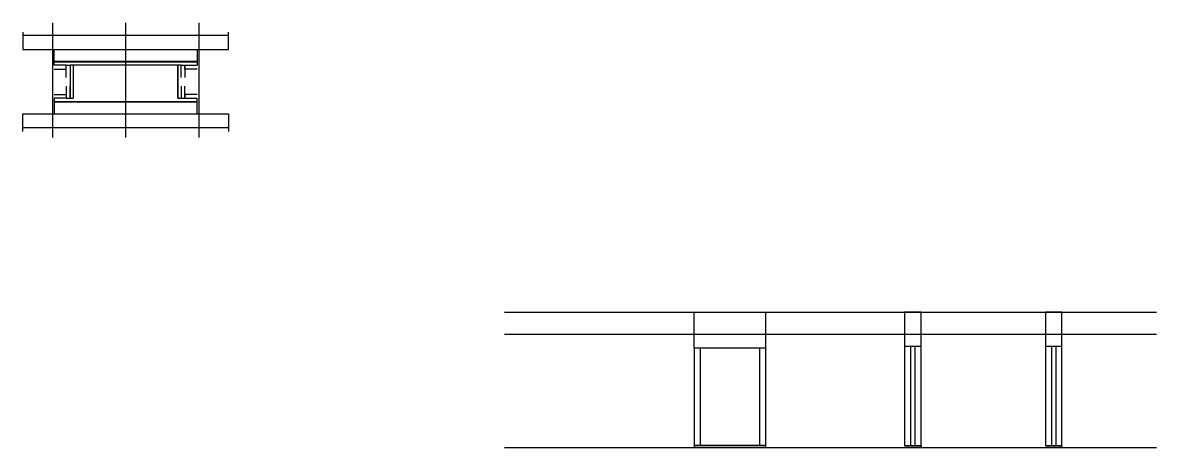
# Model space of a CAD drawing. Header units: metres. Extents: x 2894 to 4193, y 2057 to 2544.
import ezdxf

# ---------------------------------------------------------------- set-up
doc = ezdxf.new("R2010")
doc.units = ezdxf.units.M
for name, color, linetype in [('CHAPA', 7, 'Continuous'), ('COTA', 7, 'Continuous'), ('Hachura', 7, 'Continuous'), ('Madeira', 7, 'Continuous'), ('Nível', 7, 'Continuous'), ('Painéis', 7, 'Continuous'), ('Perfil Metálico', 7, 'Continuous'), ('SARR_2.2x7', 7, 'Continuous'), ('SARRAFO', 7, 'Continuous')]:
    doc.layers.add(name, color=color, linetype=linetype)

msp = doc.modelspace()

# ---------------------------------------------------------------- linework, layer by layer
at = {"layer": 'CHAPA', "color": 7, "lineweight": 25}
for points in [[(2929.7, 2495.3), (2929.7, 2499.3), (3093.7, 2499.3), (3093.7, 2495.3)], [(2929.7, 2495.3), (2929.7, 2499.3), (3093.7, 2499.3), (3093.7, 2495.3)], [(2951.7, 2495.3), (2948.1, 2495.3), (2948.1, 2457.3), (2951.7, 2457.3)], [(2951.7, 2495.3), (2948.1, 2495.3), (2948.1, 2457.3), (2951.7, 2457.3)], [(3075.3, 2495.3), (3071.7, 2495.3), (3071.7, 2457.3), (3075.3, 2457.3)], [(3075.3, 2495.3), (3071.7, 2495.3), (3071.7, 2457.3), (3075.3, 2457.3)], [(2929.7, 2457.3), (2929.7, 2453.3), (3093.7, 2453.3), (3093.7, 2457.3)], [(2929.7, 2457.3), (2929.7, 2453.3), (3093.7, 2453.3), (3093.7, 2457.3)]]:
    msp.add_lwpolyline(points, dxfattribs=at)
at = {"layer": 'COTA', "color": 7, "lineweight": 25}
for p, q in [((3663.6, 2170.7), (3663.6, 2211.7)), ((3663.6, 2211.7), (3745.6, 2211.7)), ((3745.6, 2170.7), (3745.6, 2211.7))]:
    msp.add_line(p, q, dxfattribs=at)
for points in [[(3923.5, 2172.7), (3923.5, 2211.7), (3904.5, 2211.7), (3904.5, 2172.7)], [(4085, 2172.7), (4085, 2211.7), (4066, 2211.7), (4066, 2172.7)]]:
    msp.add_lwpolyline(points, dxfattribs=at)
at = {"layer": 'Hachura', "color": 7, "lineweight": 25}
for p, q in [((2927.7, 2544.1), (2927.7, 2412.3)), ((3011.7, 2544.1), (3011.7, 2412.3)), ((3095.7, 2544.1), (3095.7, 2412.3))]:
    msp.add_line(p, q, dxfattribs=at)
at = {"layer": 'Madeira', "color": 7, "lineweight": 25}
for points in [[(3093.7, 2513.4), (3093.7, 2499.4), (2929.7, 2499.4), (2929.7, 2513.4)], [(3093.7, 2439.3), (3093.7, 2453.3), (2929.7, 2453.3), (2929.7, 2439.3)]]:
    msp.add_lwpolyline(points, dxfattribs=at)
at = {"layer": 'Nível', "color": 7, "lineweight": 25}
for p, q in [((3445.9, 2211.7), (4193.2, 2211.7)), ((3445.9, 2186.7), (4193.2, 2186.7)), ((3445.9, 2056.7), (4193.2, 2056.7))]:
    msp.add_line(p, q, dxfattribs=at)
at = {"layer": 'Painéis', "color": 7, "lineweight": 25}
for p, q in [((3663.6, 2170.7), (3663.6, 2056.7)), ((3745.6, 2170.7), (3663.6, 2170.7)), ((3745.6, 2056.7), (3745.6, 2170.7)), ((3904.5, 2172.7), (3904.5, 2058.7)), ((3904.5, 2172.7), (3923.5, 2172.7)), ((3923.5, 2058.7), (3923.5, 2172.7)), ((4066, 2172.7), (4066, 2058.7)), ((4066, 2172.7), (4085, 2172.7)), ((4085, 2058.7), (4085, 2172.7)), ((3663.6, 2058.7), (3745.6, 2058.7)), ((3904.5, 2058.7), (3923.5, 2058.7)), ((4066, 2058.7), (4085, 2058.7))]:
    msp.add_line(p, q, dxfattribs=at)
for points in [[(3071.7, 2457.3), (3071.7, 2495.3), (2951.7, 2495.3), (2951.7, 2457.3)], [(3745.6, 2058.7), (3663.6, 2058.7), (3663.6, 2056.7), (3745.6, 2056.7)], [(3904.5, 2058.7), (3923.5, 2058.7), (3923.5, 2056.7), (3904.5, 2056.7)], [(4066, 2058.7), (4085, 2058.7), (4085, 2056.7), (4066, 2056.7)]]:
    msp.add_lwpolyline(points, dxfattribs=at)
at = {"layer": 'Perfil Metálico', "color": 7, "lineweight": 25}
for points in [[(2893.7, 2533.3), (2893.7, 2513.3), (3129.7, 2513.3), (3129.7, 2533.3)], [(3129.7, 2517.3), (3129.7, 2529.3), (2893.7, 2529.3), (2893.7, 2517.3)], [(2893.7, 2419.3), (2893.7, 2439.3), (3129.7, 2439.3), (3129.7, 2419.3)], [(3129.7, 2435.3), (3129.7, 2423.3), (2893.7, 2423.3), (2893.7, 2435.3)]]:
    msp.add_lwpolyline(points, dxfattribs=at)
at = {"layer": 'SARR_2.2x7', "color": 7, "lineweight": 25}
for p, q in [((3670.6, 2058.7), (3670.6, 2170.7)), ((3738.6, 2058.7), (3738.6, 2170.7)), ((3911.5, 2172.7), (3911.5, 2058.7)), ((3916.5, 2172.7), (3916.5, 2058.7)), ((4073, 2172.7), (4073, 2058.7)), ((4078, 2172.7), (4078, 2058.7)), ((3670.6, 2058.7), (3670.6, 2058.7)), ((3738.6, 2058.7), (3738.6, 2058.7))]:
    msp.add_line(p, q, dxfattribs=at)
at = {"layer": 'SARRAFO', "color": 7, "lineweight": 25}
for points in [[(2929.7, 2490.9), (2943.7, 2490.9), (2943.7, 2495.3), (2929.7, 2495.3)], [(2943.7, 2481.3), (2943.7, 2495.3), (2948.1, 2495.3), (2948.1, 2481.3)], [(3075.3, 2481.3), (3075.3, 2495.3), (3079.7, 2495.3), (3079.7, 2481.3)], [(3093.7, 2490.9), (3079.7, 2490.9), (3079.7, 2495.3), (3093.7, 2495.3)], [(2943.7, 2471.3), (2943.7, 2457.3), (2948.1, 2457.3), (2948.1, 2471.3)], [(3075.3, 2471.3), (3075.3, 2457.3), (3079.7, 2457.3), (3079.7, 2471.3)], [(2929.7, 2461.7), (2943.7, 2461.7), (2943.7, 2457.3), (2929.7, 2457.3)], [(3093.7, 2461.7), (3079.7, 2461.7), (3079.7, 2457.3), (3093.7, 2457.3)]]:
    msp.add_lwpolyline(points, dxfattribs=at)

doc.saveas('drawing.dxf')
